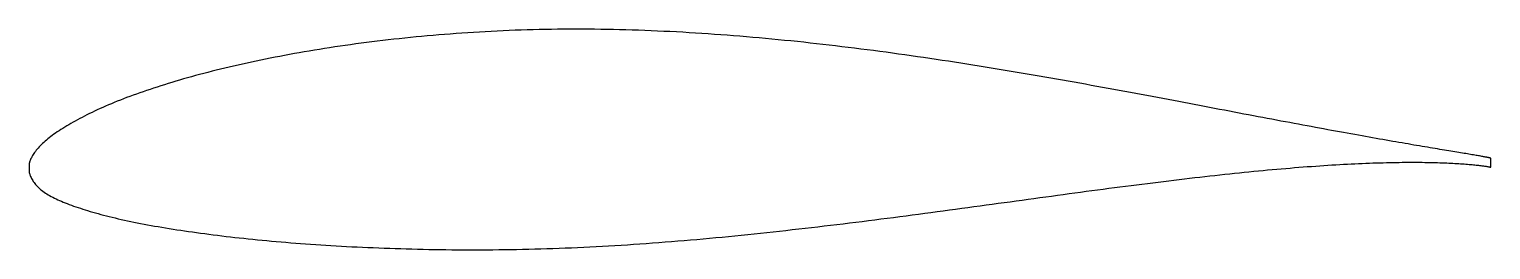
# Model space of a CAD drawing. Header units: metres. Extents: x -14.4 to 29.3, y -2.5 to 4.2.
import ezdxf

# ---------------------------------------------------------------- set-up
doc = ezdxf.new("R2010")
doc.units = ezdxf.units.M

msp = doc.modelspace()

# ---------------------------------------------------------------- linework, layer by layer
msp.add_lwpolyline([(29.334, 0.295), (29.333, 0.295), (29.331, 0.296), (29.327, 0.297), (29.321, 0.299), (29.313, 0.3), (29.304, 0.303), (29.293, 0.305), (29.281, 0.308), (29.267, 0.311), (29.251, 0.314), (29.233, 0.317), (29.214, 0.321), (29.193, 0.325), (29.171, 0.329), (29.147, 0.334), (29.121, 0.338), (29.094, 0.343), (29.064, 0.349), (29.034, 0.354), (29.001, 0.36), (28.967, 0.365), (28.932, 0.372), (28.894, 0.378), (28.855, 0.385), (28.815, 0.392), (28.772, 0.399), (28.729, 0.406), (28.683, 0.414), (28.636, 0.422), (28.587, 0.43), (28.537, 0.438), (28.485, 0.447), (28.432, 0.456), (28.377, 0.465), (28.32, 0.474), (28.261, 0.484), (28.202, 0.494), (28.14, 0.504), (28.077, 0.514), (28.012, 0.525), (27.946, 0.536), (27.878, 0.547), (27.809, 0.559), (27.738, 0.57), (27.666, 0.582), (27.592, 0.595), (27.516, 0.607), (27.439, 0.62), (27.361, 0.634), (27.281, 0.647), (27.199, 0.661), (27.116, 0.675), (27.031, 0.689), (26.945, 0.704), (26.858, 0.719), (26.769, 0.734), (26.678, 0.75), (26.586, 0.766), (26.493, 0.782), (26.398, 0.798), (26.301, 0.815), (26.204, 0.832), (26.104, 0.85), (26.004, 0.867), (25.902, 0.885), (25.798, 0.904), (25.693, 0.922), (25.587, 0.941), (25.479, 0.961), (25.37, 0.98), (25.26, 1), (25.148, 1.02), (25.035, 1.041), (24.921, 1.062), (24.805, 1.083), (24.688, 1.104), (24.569, 1.126), (24.45, 1.148), (24.328, 1.17), (24.206, 1.193), (24.083, 1.215), (23.958, 1.239), (23.832, 1.262), (23.704, 1.286), (23.576, 1.31), (23.446, 1.334), (23.315, 1.359), (23.182, 1.383), (23.049, 1.408), (22.914, 1.434), (22.778, 1.459), (22.641, 1.485), (22.503, 1.511), (22.364, 1.538), (22.223, 1.564), (22.082, 1.591), (21.939, 1.618), (21.795, 1.645), (21.65, 1.673), (21.504, 1.701), (21.357, 1.729), (21.209, 1.757), (21.06, 1.785), (20.91, 1.814), (20.758, 1.842), (20.606, 1.871), (20.453, 1.9), (20.298, 1.93), (20.143, 1.959), (19.987, 1.989), (19.83, 2.019), (19.672, 2.049), (19.513, 2.079), (19.353, 2.109), (19.192, 2.139), (19.03, 2.169), (18.867, 2.2), (18.704, 2.23), (18.539, 2.261), (18.374, 2.292), (18.208, 2.322), (18.041, 2.353), (17.873, 2.384), (17.705, 2.415), (17.536, 2.446), (17.366, 2.477), (17.195, 2.508), (17.023, 2.538), (16.851, 2.569), (16.678, 2.6), (16.504, 2.631), (16.33, 2.662), (16.155, 2.693), (15.979, 2.723), (15.802, 2.754), (15.625, 2.785), (15.448, 2.815), (15.27, 2.845), (15.091, 2.876), (14.911, 2.906), (14.731, 2.936), (14.551, 2.965), (14.369, 2.995), (14.188, 3.025), (14.006, 3.054), (13.823, 3.083), (13.64, 3.112), (13.456, 3.141), (13.272, 3.17), (13.088, 3.198), (12.903, 3.226), (12.717, 3.254), (12.532, 3.281), (12.345, 3.309), (12.159, 3.336), (11.972, 3.362), (11.785, 3.389), (11.597, 3.415), (11.409, 3.441), (11.221, 3.466), (11.033, 3.492), (10.844, 3.516), (10.655, 3.541), (10.466, 3.565), (10.276, 3.589), (10.087, 3.612), (9.897, 3.635), (9.707, 3.658), (9.516, 3.68), (9.326, 3.702), (9.135, 3.724), (8.945, 3.745), (8.754, 3.766), (8.563, 3.786), (8.372, 3.806), (8.181, 3.825), (7.99, 3.844), (7.799, 3.862), (7.608, 3.88), (7.417, 3.898), (7.225, 3.914), (7.034, 3.931), (6.843, 3.947), (6.652, 3.962), (6.461, 3.977), (6.27, 3.992), (6.079, 4.005), (5.889, 4.019), (5.698, 4.031), (5.507, 4.043), (5.317, 4.055), (5.127, 4.066), (4.937, 4.076), (4.747, 4.086), (4.558, 4.095), (4.368, 4.104), (4.179, 4.112), (3.99, 4.12), (3.802, 4.126), (3.613, 4.132), (3.425, 4.138), (3.238, 4.143), (3.05, 4.147), (2.863, 4.151), (2.676, 4.154), (2.49, 4.156), (2.304, 4.157), (2.118, 4.158), (1.933, 4.159), (1.748, 4.158), (1.564, 4.157), (1.38, 4.156), (1.197, 4.153), (1.014, 4.15), (0.832, 4.147), (0.65, 4.142), (0.468, 4.137), (0.287, 4.132), (0.107, 4.126), (-0.073, 4.119), (-0.252, 4.111), (-0.431, 4.103), (-0.609, 4.094), (-0.786, 4.085), (-0.963, 4.075), (-1.139, 4.064), (-1.314, 4.053), (-1.489, 4.041), (-1.663, 4.028), (-1.837, 4.015), (-2.009, 4.002), (-2.181, 3.988), (-2.353, 3.973), (-2.523, 3.958), (-2.693, 3.942), (-2.862, 3.926), (-3.03, 3.909), (-3.197, 3.892), (-3.364, 3.874), (-3.53, 3.856), (-3.694, 3.837), (-3.859, 3.818), (-4.022, 3.798), (-4.184, 3.779), (-4.345, 3.758), (-4.506, 3.737), (-4.666, 3.716), (-4.824, 3.694), (-4.982, 3.672), (-5.139, 3.649), (-5.295, 3.626), (-5.45, 3.603), (-5.604, 3.579), (-5.756, 3.554), (-5.908, 3.529), (-6.059, 3.504), (-6.209, 3.479), (-6.358, 3.453), (-6.506, 3.427), (-6.652, 3.4), (-6.798, 3.373), (-6.943, 3.346), (-7.086, 3.318), (-7.228, 3.29), (-7.37, 3.261), (-7.51, 3.233), (-7.649, 3.203), (-7.786, 3.174), (-7.923, 3.144), (-8.059, 3.114), (-8.193, 3.084), (-8.326, 3.053), (-8.458, 3.023), (-8.589, 2.991), (-8.718, 2.96), (-8.846, 2.928), (-8.973, 2.897), (-9.099, 2.864), (-9.223, 2.832), (-9.347, 2.799), (-9.469, 2.767), (-9.589, 2.734), (-9.709, 2.7), (-9.827, 2.667), (-9.943, 2.633), (-10.059, 2.599), (-10.173, 2.565), (-10.286, 2.531), (-10.397, 2.497), (-10.507, 2.462), (-10.616, 2.427), (-10.723, 2.392), (-10.829, 2.357), (-10.933, 2.322), (-11.037, 2.286), (-11.138, 2.251), (-11.238, 2.215), (-11.337, 2.18), (-11.435, 2.144), (-11.531, 2.108), (-11.625, 2.072), (-11.718, 2.035), (-11.81, 1.999), (-11.9, 1.962), (-11.989, 1.926), (-12.076, 1.889), (-12.162, 1.852), (-12.246, 1.815), (-12.329, 1.778), (-12.41, 1.741), (-12.49, 1.704), (-12.568, 1.667), (-12.645, 1.63), (-12.72, 1.592), (-12.794, 1.555), (-12.866, 1.518), (-12.936, 1.481), (-13.005, 1.444), (-13.073, 1.407), (-13.138, 1.37), (-13.203, 1.333), (-13.265, 1.297), (-13.327, 1.26), (-13.386, 1.224), (-13.444, 1.188), (-13.501, 1.152), (-13.555, 1.116), (-13.609, 1.081), (-13.66, 1.045), (-13.71, 1.01), (-13.759, 0.975), (-13.805, 0.94), (-13.851, 0.905), (-13.894, 0.871), (-13.936, 0.836), (-13.976, 0.802), (-14.015, 0.767), (-14.052, 0.733), (-14.087, 0.699), (-14.121, 0.665), (-14.153, 0.632), (-14.184, 0.598), (-14.213, 0.565), (-14.24, 0.531), (-14.265, 0.498), (-14.289, 0.466), (-14.312, 0.433), (-14.332, 0.401), (-14.351, 0.37), (-14.368, 0.339), (-14.384, 0.309), (-14.398, 0.28), (-14.41, 0.252), (-14.421, 0.225), (-14.43, 0.2), (-14.437, 0.178), (-14.443, 0.159), (-14.447, 0.144), (-14.449, 0.135), (-14.448, -0.145), (-14.447, -0.148), (-14.445, -0.154), (-14.441, -0.165), (-14.435, -0.181), (-14.427, -0.203), (-14.418, -0.228), (-14.407, -0.256), (-14.394, -0.285), (-14.38, -0.315), (-14.364, -0.346), (-14.346, -0.376), (-14.327, -0.407), (-14.305, -0.437), (-14.283, -0.468), (-14.258, -0.497), (-14.233, -0.527), (-14.205, -0.556), (-14.176, -0.585), (-14.145, -0.613), (-14.112, -0.642), (-14.078, -0.669), (-14.042, -0.697), (-14.005, -0.724), (-13.966, -0.75), (-13.925, -0.776), (-13.883, -0.802), (-13.839, -0.828), (-13.793, -0.853), (-13.746, -0.878), (-13.697, -0.903), (-13.647, -0.927), (-13.595, -0.951), (-13.541, -0.975), (-13.486, -0.999), (-13.429, -1.023), (-13.37, -1.046), (-13.311, -1.069), (-13.249, -1.093), (-13.186, -1.116), (-13.121, -1.139), (-13.055, -1.162), (-12.987, -1.185), (-12.918, -1.208), (-12.847, -1.231), (-12.774, -1.254), (-12.7, -1.277), (-12.624, -1.3), (-12.547, -1.322), (-12.469, -1.345), (-12.389, -1.367), (-12.307, -1.389), (-12.224, -1.411), (-12.139, -1.433), (-12.053, -1.455), (-11.965, -1.477), (-11.876, -1.498), (-11.786, -1.519), (-11.694, -1.54), (-11.6, -1.561), (-11.505, -1.581), (-11.409, -1.602), (-11.311, -1.622), (-11.212, -1.642), (-11.111, -1.662), (-11.009, -1.681), (-10.905, -1.7), (-10.801, -1.72), (-10.694, -1.739), (-10.587, -1.758), (-10.478, -1.776), (-10.367, -1.795), (-10.256, -1.813), (-10.142, -1.831), (-10.028, -1.849), (-9.912, -1.867), (-9.795, -1.884), (-9.677, -1.901), (-9.557, -1.918), (-9.436, -1.935), (-9.314, -1.952), (-9.19, -1.968), (-9.065, -1.985), (-8.939, -2.001), (-8.812, -2.016), (-8.683, -2.032), (-8.554, -2.048), (-8.423, -2.063), (-8.29, -2.078), (-8.157, -2.092), (-8.022, -2.107), (-7.887, -2.121), (-7.75, -2.135), (-7.612, -2.149), (-7.472, -2.162), (-7.332, -2.176), (-7.19, -2.189), (-7.048, -2.202), (-6.904, -2.214), (-6.759, -2.226), (-6.613, -2.238), (-6.466, -2.25), (-6.318, -2.261), (-6.169, -2.272), (-6.019, -2.283), (-5.868, -2.293), (-5.716, -2.303), (-5.563, -2.313), (-5.409, -2.323), (-5.253, -2.332), (-5.097, -2.341), (-4.94, -2.349), (-4.782, -2.358), (-4.623, -2.365), (-4.464, -2.373), (-4.303, -2.38), (-4.141, -2.387), (-3.979, -2.394), (-3.815, -2.4), (-3.651, -2.406), (-3.486, -2.411), (-3.32, -2.417), (-3.154, -2.422), (-2.986, -2.426), (-2.818, -2.43), (-2.649, -2.434), (-2.479, -2.438), (-2.308, -2.441), (-2.137, -2.444), (-1.965, -2.446), (-1.792, -2.448), (-1.618, -2.449), (-1.444, -2.45), (-1.269, -2.451), (-1.094, -2.451), (-0.917, -2.451), (-0.741, -2.45), (-0.563, -2.449), (-0.385, -2.447), (-0.207, -2.445), (-0.027, -2.442), (0.153, -2.439), (0.333, -2.435), (0.514, -2.431), (0.695, -2.427), (0.877, -2.421), (1.059, -2.416), (1.242, -2.41), (1.426, -2.403), (1.61, -2.396), (1.794, -2.388), (1.979, -2.38), (2.164, -2.372), (2.349, -2.363), (2.535, -2.353), (2.721, -2.343), (2.908, -2.333), (3.095, -2.322), (3.282, -2.31), (3.47, -2.298), (3.658, -2.286), (3.846, -2.273), (4.034, -2.26), (4.223, -2.246), (4.412, -2.232), (4.601, -2.217), (4.791, -2.202), (4.98, -2.187), (5.17, -2.171), (5.36, -2.155), (5.55, -2.138), (5.741, -2.121), (5.931, -2.104), (6.121, -2.086), (6.312, -2.068), (6.503, -2.05), (6.694, -2.031), (6.884, -2.012), (7.075, -1.992), (7.266, -1.973), (7.457, -1.953), (7.648, -1.932), (7.839, -1.912), (8.03, -1.891), (8.221, -1.87), (8.411, -1.848), (8.602, -1.827), (8.793, -1.805), (8.983, -1.783), (9.173, -1.761), (9.364, -1.738), (9.554, -1.715), (9.744, -1.692), (9.933, -1.669), (10.123, -1.646), (10.312, -1.623), (10.502, -1.599), (10.69, -1.576), (10.879, -1.552), (11.068, -1.528), (11.256, -1.504), (11.443, -1.48), (11.631, -1.455), (11.818, -1.431), (12.005, -1.406), (12.192, -1.382), (12.378, -1.357), (12.564, -1.332), (12.749, -1.308), (12.934, -1.283), (13.119, -1.258), (13.303, -1.233), (13.486, -1.208), (13.67, -1.183), (13.852, -1.158), (14.035, -1.133), (14.217, -1.109), (14.398, -1.084), (14.578, -1.059), (14.759, -1.034), (14.938, -1.01), (15.117, -0.985), (15.296, -0.961), (15.474, -0.936), (15.651, -0.912), (15.828, -0.888), (16.004, -0.864), (16.179, -0.84), (16.354, -0.816), (16.528, -0.792), (16.701, -0.769), (16.874, -0.745), (17.046, -0.722), (17.217, -0.699), (17.387, -0.676), (17.557, -0.654), (17.726, -0.631), (17.894, -0.609), (18.061, -0.587), (18.228, -0.566), (18.394, -0.544), (18.559, -0.523), (18.723, -0.502), (18.886, -0.481), (19.048, -0.46), (19.21, -0.44), (19.37, -0.42), (19.53, -0.4), (19.689, -0.381), (19.846, -0.362), (20.003, -0.343), (20.159, -0.324), (20.314, -0.306), (20.468, -0.288), (20.621, -0.27), (20.773, -0.253), (20.924, -0.236), (21.074, -0.22), (21.223, -0.203), (21.37, -0.187), (21.517, -0.172), (21.663, -0.156), (21.808, -0.141), (21.951, -0.127), (22.093, -0.113), (22.235, -0.099), (22.375, -0.085), (22.514, -0.072), (22.652, -0.059), (22.789, -0.047), (22.924, -0.035), (23.059, -0.023), (23.192, -0.012), (23.324, -0.001), (23.455, 0.01), (23.584, 0.02), (23.713, 0.03), (23.84, 0.04), (23.966, 0.049), (24.091, 0.058), (24.214, 0.067), (24.336, 0.075), (24.457, 0.083), (24.576, 0.09), (24.695, 0.097), (24.812, 0.104), (24.927, 0.11), (25.041, 0.116), (25.154, 0.122), (25.266, 0.128), (25.376, 0.133), (25.485, 0.138), (25.593, 0.142), (25.699, 0.146), (25.803, 0.15), (25.907, 0.153), (26.009, 0.156), (26.109, 0.159), (26.208, 0.162), (26.306, 0.164), (26.402, 0.166), (26.497, 0.168), (26.59, 0.169), (26.682, 0.17), (26.773, 0.171), (26.862, 0.171), (26.949, 0.171), (27.035, 0.171), (27.119, 0.171), (27.203, 0.171), (27.284, 0.17), (27.364, 0.169), (27.442, 0.168), (27.519, 0.166), (27.595, 0.165), (27.669, 0.163), (27.741, 0.161), (27.812, 0.159), (27.881, 0.156), (27.949, 0.154), (28.015, 0.151), (28.08, 0.148), (28.143, 0.145), (28.204, 0.142), (28.264, 0.139), (28.322, 0.136), (28.379, 0.132), (28.434, 0.128), (28.487, 0.125), (28.539, 0.121), (28.59, 0.117), (28.638, 0.113), (28.685, 0.109), (28.731, 0.105), (28.775, 0.101), (28.817, 0.097), (28.857, 0.093), (28.896, 0.089), (28.934, 0.085), (28.969, 0.081), (29.003, 0.077), (29.036, 0.072), (29.066, 0.069), (29.095, 0.065), (29.123, 0.061), (29.149, 0.057), (29.173, 0.053), (29.195, 0.05), (29.216, 0.046), (29.235, 0.043), (29.253, 0.04), (29.269, 0.037), (29.283, 0.034), (29.295, 0.031), (29.306, 0.029), (29.315, 0.027), (29.323, 0.025), (29.329, 0.024), (29.333, 0.022), (29.335, 0.022), (29.336, 0.021)], close=True)

doc.saveas('drawing.dxf')
